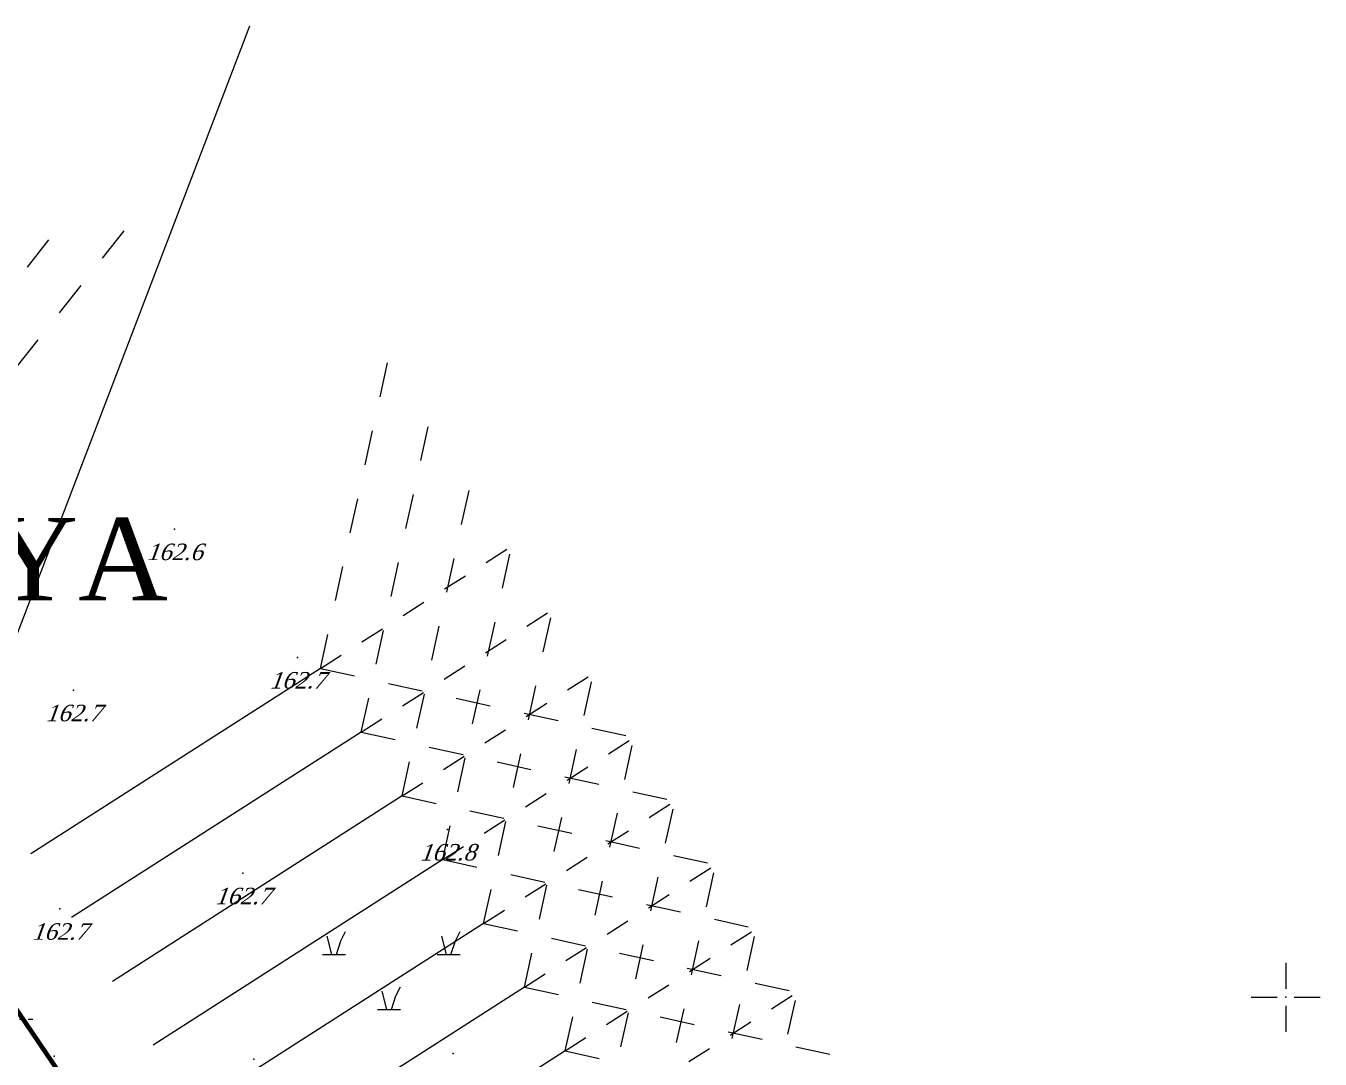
# Model space of a CAD drawing. Header units: millimetres. Extents: x 566284 to 574062, y 4517236 to 4521877.
# Drawn here: x 573596 to 573690, y 4518450.4 to 4518525.5 of the extents above; entities that cross this region are included whole.
import ezdxf

# ---------------------------------------------------------------- set-up
doc = ezdxf.new("R2010")
doc.units = ezdxf.units.MM
for name, color, linetype in [('ADAKENARI', 7, 'Continuous'), ('SINIR1000', 7, 'Continuous'), ('YAZI', 7, 'Continuous')]:
    doc.layers.add(name, color=color, linetype=linetype)
for name, color, linetype, lineweight in [('EKNOK', 1, 'Continuous', 0), ('GRID', 18, 'Continuous', 0), ('KAD_HATTAM', 1, 'Continuous', 0), ('NKOT', 1, 'Continuous', 0), ('SEMBOL', 18, 'Continuous', 0)]:
    doc.layers.add(name, color=color, linetype=linetype, lineweight=lineweight)
doc.styles.get("Standard").update_dxf_attribs({"font": 'TimesNewRoman.ttf'})

# ---------------------------------------------------------------- blocks, each defined once
blk = doc.blocks.new('47')
at = {"layer": 'SEMBOL', "lineweight": 0}
for p, q in [((-4.333, 0.667), (-4.667, 2)), ((-3.667, 1.667), (-3.333, 2.333)), ((4, 0.667), (3.667, 2)), ((4.667, 1.667), (5, 2.333)), ((-4, 0.667), (-3.667, 1.667)), ((4.333, 0.667), (4.667, 1.667)), ((-5, 0.667), (-3.333, 0.667)), ((3.333, 0.667), (5, 0.667)), ((0.333, -2.333), (0.667, -1.667)), ((-0.333, -3.333), (-0.667, -2)), ((0, -3.333), (0.333, -2.333)), ((-1, -3.333), (0.667, -3.333))]:
    blk.add_line(p, q, dxfattribs=at)
blk = doc.blocks.new('43')
at = {"layer": 'SEMBOL', "lineweight": 0}
for p, q in [((-0.968, 2.097), (-0.323, 4.838)), ((-0.323, 4.838), (0, 4.999)), ((0, 4.999), (0.323, 4.838)), ((0.806, 2.097), (0, 4.999)), ((0, 4.999), (0.645, 2.097)), ((0.323, 4.838), (0.968, 2.097)), ((-0.806, 1.29), (-0.968, 2.097)), ((0.645, 2.097), (0.484, 1.29)), ((0.645, 1.29), (0.806, 2.097)), ((0.968, 2.097), (0.806, 1.29)), ((-0.645, 1.129), (-0.806, 1.29)), ((0, 1.29), (-0.645, 1.129)), ((0, 0), (0, 1.29)), ((0.645, 1.129), (0, 1.29)), ((0, 1.29), (0.645, 1.29)), ((0.806, 1.29), (0.645, 1.129)), ((0.323, 0), (0, 0)), ((0.968, 0), (0.645, 0)), ((1.613, 0), (1.29, 0)), ((2.258, 0), (1.935, 0))]:
    blk.add_line(p, q, dxfattribs=at)
blk = doc.blocks.new('240')
at = {"layer": 'GRID', "lineweight": 0}
for p, q in [((0, 2.5), (0, 0.625)), ((-2.5, 0), (-0.625, 0)), ((0.625, 0), (2.5, 0)), ((0, -0.625), (0, -2.5))]:
    blk.add_line(p, q, dxfattribs=at)
blk.add_point((0, 0), dxfattribs=at)

msp = doc.modelspace()

# ---------------------------------------------------------------- linework, layer by layer
at = {"layer": 'ADAKENARI', "lineweight": 70}
msp.add_line((573621.246, 4518415.778), (573586.796, 4518466.486), dxfattribs=at)
at = {"layer": 'EKNOK', "lineweight": 0}
msp.add_line((573585.231, 4518454.966, 37.508), (573612.244, 4518525.463, 16.18), dxfattribs=at)
for p in [(573606.77, 4518488.887, 162.65), (573615.704, 4518479.557, 162.7), (573599.425, 4518477.177, 162.68), (573626.623, 4518467.057, 162.77), (573611.733, 4518463.877, 162.73), (573598.432, 4518461.297, 162.71), (573598.035, 4518450.577, 162.65), (573627.02, 4518450.777, 162.59), (573612.527, 4518450.377, 162.67)]:
    msp.add_point(p, dxfattribs=at)
at = {"layer": 'KAD_HATTAM', "lineweight": 0}
msp.add_line((573597.644, 4518450.519), (573596.52, 4518452.173), dxfattribs=at)
at = {"layer": 'SINIR1000', "lineweight": 0}
for p, q in [((573596.086, 4518507.938), (573597.648, 4518509.922)), ((573601.547, 4518508.586), (573603.11, 4518510.57)), ((573598.421, 4518504.619), (573599.984, 4518506.603)), ((573595.296, 4518500.652), (573596.859, 4518502.635)), ((573621.714, 4518498.499), (573622.256, 4518500.965)), ((573620.631, 4518493.565), (573621.173, 4518496.032)), ((573624.679, 4518493.866), (573625.221, 4518496.333)), ((573619.549, 4518488.632), (573620.09, 4518491.099)), ((573623.596, 4518488.933), (573624.138, 4518491.399)), ((573627.644, 4518489.234), (573628.185, 4518491.7)), ((573629.415, 4518486.466), (573630.919, 4518487.429)), ((573622.513, 4518484), (573623.055, 4518486.466)), ((573626.561, 4518484.3), (573627.102, 4518486.767)), ((573630.609, 4518484.601), (573631.15, 4518487.068)), ((573618.466, 4518483.699), (573619.007, 4518486.165)), ((573626.407, 4518484.541), (573627.911, 4518485.504)), ((573623.399, 4518482.616), (573624.903, 4518483.578)), ((573632.38, 4518481.834), (573633.884, 4518482.796)), ((573620.391, 4518480.691), (573621.895, 4518481.653)), ((573625.478, 4518479.367), (573626.02, 4518481.834)), ((573629.526, 4518479.668), (573630.067, 4518482.135)), ((573633.574, 4518479.969), (573634.115, 4518482.435)), ((573617.383, 4518478.765), (573617.924, 4518481.232)), ((573621.43, 4518479.066), (573621.972, 4518481.533)), ((573629.372, 4518479.908), (573630.876, 4518480.871)), ((573617.383, 4518478.765), (573618.887, 4518479.728)), ((573617.383, 4518478.765), (573596.326, 4518465.289)), ((573617.383, 4518478.765), (573619.849, 4518478.224)), ((573626.364, 4518477.983), (573627.868, 4518478.946)), ((573635.345, 4518477.201), (573636.849, 4518478.164)), ((573622.316, 4518477.682), (573624.783, 4518477.141)), ((573623.356, 4518476.058), (573624.86, 4518477.021)), ((573624.395, 4518474.434), (573624.937, 4518476.9)), ((573628.443, 4518474.735), (573628.984, 4518477.201)), ((573632.491, 4518475.035), (573633.032, 4518477.502)), ((573636.538, 4518475.336), (573637.08, 4518477.803)), ((573620.347, 4518474.133), (573620.889, 4518476.6)), ((573627.249, 4518476.6), (573629.716, 4518476.058)), ((573632.337, 4518475.276), (573633.841, 4518476.239)), ((573620.347, 4518474.133), (573621.852, 4518475.096)), ((573632.183, 4518475.517), (573634.649, 4518474.975)), ((573620.347, 4518474.133), (573599.291, 4518460.657)), ((573620.347, 4518474.133), (573622.814, 4518473.591)), ((573629.328, 4518473.351), (573630.833, 4518474.313)), ((573637.116, 4518474.434), (573639.583, 4518473.892)), ((573638.31, 4518472.569), (573639.814, 4518473.531)), ((573639.503, 4518470.704), (573640.045, 4518473.17)), ((573625.281, 4518473.05), (573627.747, 4518472.509)), ((573626.32, 4518471.426), (573627.824, 4518472.388)), ((573627.36, 4518469.801), (573627.901, 4518472.268)), ((573631.408, 4518470.102), (573631.949, 4518472.569)), ((573635.455, 4518470.403), (573635.997, 4518472.87)), ((573623.312, 4518469.5), (573623.854, 4518471.967)), ((573630.214, 4518471.967), (573632.681, 4518471.426)), ((573635.301, 4518470.644), (573636.805, 4518471.606)), ((573623.312, 4518469.5), (573624.816, 4518470.463)), ((573635.147, 4518470.884), (573637.614, 4518470.343)), ((573623.312, 4518469.5), (573602.255, 4518456.024)), ((573623.312, 4518469.5), (573625.779, 4518468.959)), ((573632.293, 4518468.718), (573633.797, 4518469.681)), ((573640.081, 4518469.801), (573642.547, 4518469.26)), ((573628.246, 4518468.418), (573630.712, 4518467.876)), ((573641.274, 4518467.936), (573642.778, 4518468.899)), ((573642.468, 4518466.071), (573643.009, 4518468.538)), ((573629.285, 4518466.793), (573630.789, 4518467.756)), ((573630.325, 4518465.169), (573630.866, 4518467.635)), ((573634.372, 4518465.47), (573634.914, 4518467.936)), ((573638.42, 4518465.77), (573638.962, 4518468.237)), ((573626.277, 4518464.868), (573626.819, 4518467.335)), ((573633.179, 4518467.335), (573635.646, 4518466.793)), ((573638.266, 4518466.011), (573639.77, 4518466.974)), ((573626.277, 4518464.868), (573627.781, 4518465.831)), ((573638.112, 4518466.252), (573640.579, 4518465.71)), ((573626.277, 4518464.868), (573605.22, 4518451.392)), ((573626.277, 4518464.868), (573628.744, 4518464.326)), ((573635.258, 4518464.086), (573636.762, 4518465.048)), ((573643.045, 4518465.169), (573645.512, 4518464.627)), ((573631.21, 4518463.785), (573633.677, 4518463.244)), ((573644.239, 4518463.304), (573645.743, 4518464.266)), ((573645.433, 4518461.439), (573645.974, 4518463.905)), ((573632.25, 4518462.161), (573633.754, 4518463.123)), ((573633.29, 4518460.536), (573633.831, 4518463.003)), ((573637.337, 4518460.837), (573637.879, 4518463.304)), ((573641.385, 4518461.138), (573641.926, 4518463.605)), ((573629.242, 4518460.235), (573629.783, 4518462.702)), ((573636.144, 4518462.702), (573638.61, 4518462.161)), ((573641.231, 4518461.379), (573642.735, 4518462.341)), ((573629.242, 4518460.235), (573630.746, 4518461.198)), ((573641.077, 4518461.619), (573643.544, 4518461.078)), ((573629.242, 4518460.235), (573608.185, 4518446.759)), ((573629.242, 4518460.235), (573631.709, 4518459.694)), ((573638.223, 4518459.453), (573639.727, 4518460.416)), ((573646.01, 4518460.536), (573648.477, 4518459.995)), ((573634.175, 4518459.153), (573636.642, 4518458.611)), ((573647.204, 4518458.671), (573648.708, 4518459.634)), ((573648.398, 4518456.806), (573648.939, 4518459.273)), ((573632.207, 4518455.603), (573632.748, 4518458.07)), ((573635.215, 4518457.528), (573636.719, 4518458.491)), ((573636.254, 4518455.904), (573636.796, 4518458.37)), ((573639.108, 4518458.07), (573641.575, 4518457.528)), ((573640.302, 4518456.205), (573640.844, 4518458.671)), ((573644.35, 4518456.505), (573644.891, 4518458.972)), ((573644.196, 4518456.746), (573645.7, 4518457.709)), ((573632.207, 4518455.603), (573633.711, 4518456.566)), ((573644.042, 4518456.987), (573646.508, 4518456.445)), ((573632.207, 4518455.603), (573611.15, 4518442.127)), ((573632.207, 4518455.603), (573634.673, 4518455.061)), ((573641.188, 4518454.821), (573642.692, 4518455.783)), ((573648.975, 4518455.904), (573651.442, 4518455.362)), ((573637.14, 4518454.52), (573639.607, 4518453.979)), ((573647.315, 4518451.873), (573647.856, 4518454.34)), ((573650.169, 4518454.039), (573651.673, 4518455.001)), ((573651.362, 4518452.174), (573651.904, 4518454.64)), ((573635.171, 4518450.97), (573635.713, 4518453.437)), ((573638.18, 4518452.896), (573639.684, 4518453.858)), ((573639.219, 4518451.271), (573639.761, 4518453.738)), ((573642.073, 4518453.437), (573644.54, 4518452.896)), ((573643.267, 4518451.572), (573643.808, 4518454.039)), ((573647.161, 4518452.114), (573648.665, 4518453.076)), ((573635.171, 4518450.97), (573636.676, 4518451.933)), ((573647.007, 4518452.354), (573649.473, 4518451.813)), ((573635.171, 4518450.97), (573614.115, 4518437.494)), ((573635.171, 4518450.97), (573637.638, 4518450.429)), ((573644.152, 4518450.188), (573645.657, 4518451.151)), ((573651.94, 4518451.271), (573654.407, 4518450.73))]:
    msp.add_line(p, q, dxfattribs=at)

# ---------------------------------------------------------------- block references
at = {"layer": 'GRID', "lineweight": 0}
msp.add_blockref('240', (573687.538, 4518454.867), dxfattribs=at)
at = {"layer": 'SEMBOL', "lineweight": 0}
for name, p in [('47', (573622.535, 4518457.304, 43.094)), ('43', (573594.206, 4518453.257, 46.18))]:
    msp.add_blockref(name, p, dxfattribs=at)

# ---------------------------------------------------------------- texts
at = {"layer": 'NKOT', "lineweight": 0, "oblique": 20}
for s, p in [('162.6', (573604.714, 4518486.636)), ('162.7', (573613.648, 4518477.306)), ('162.7', (573597.369, 4518474.926)), ('162.8', (573624.567, 4518464.806)), ('162.7', (573609.677, 4518461.626)), ('162.7', (573596.376, 4518459.046))]:
    msp.add_text(s, height=1.2, dxfattribs=at).set_placement(p)
at = {"layer": 'YAZI', "lineweight": 0}
msp.add_text('TARLAYA', height=6, dxfattribs=at).set_placement((573563.01, 4518483.709))

doc.saveas('drawing.dxf')
